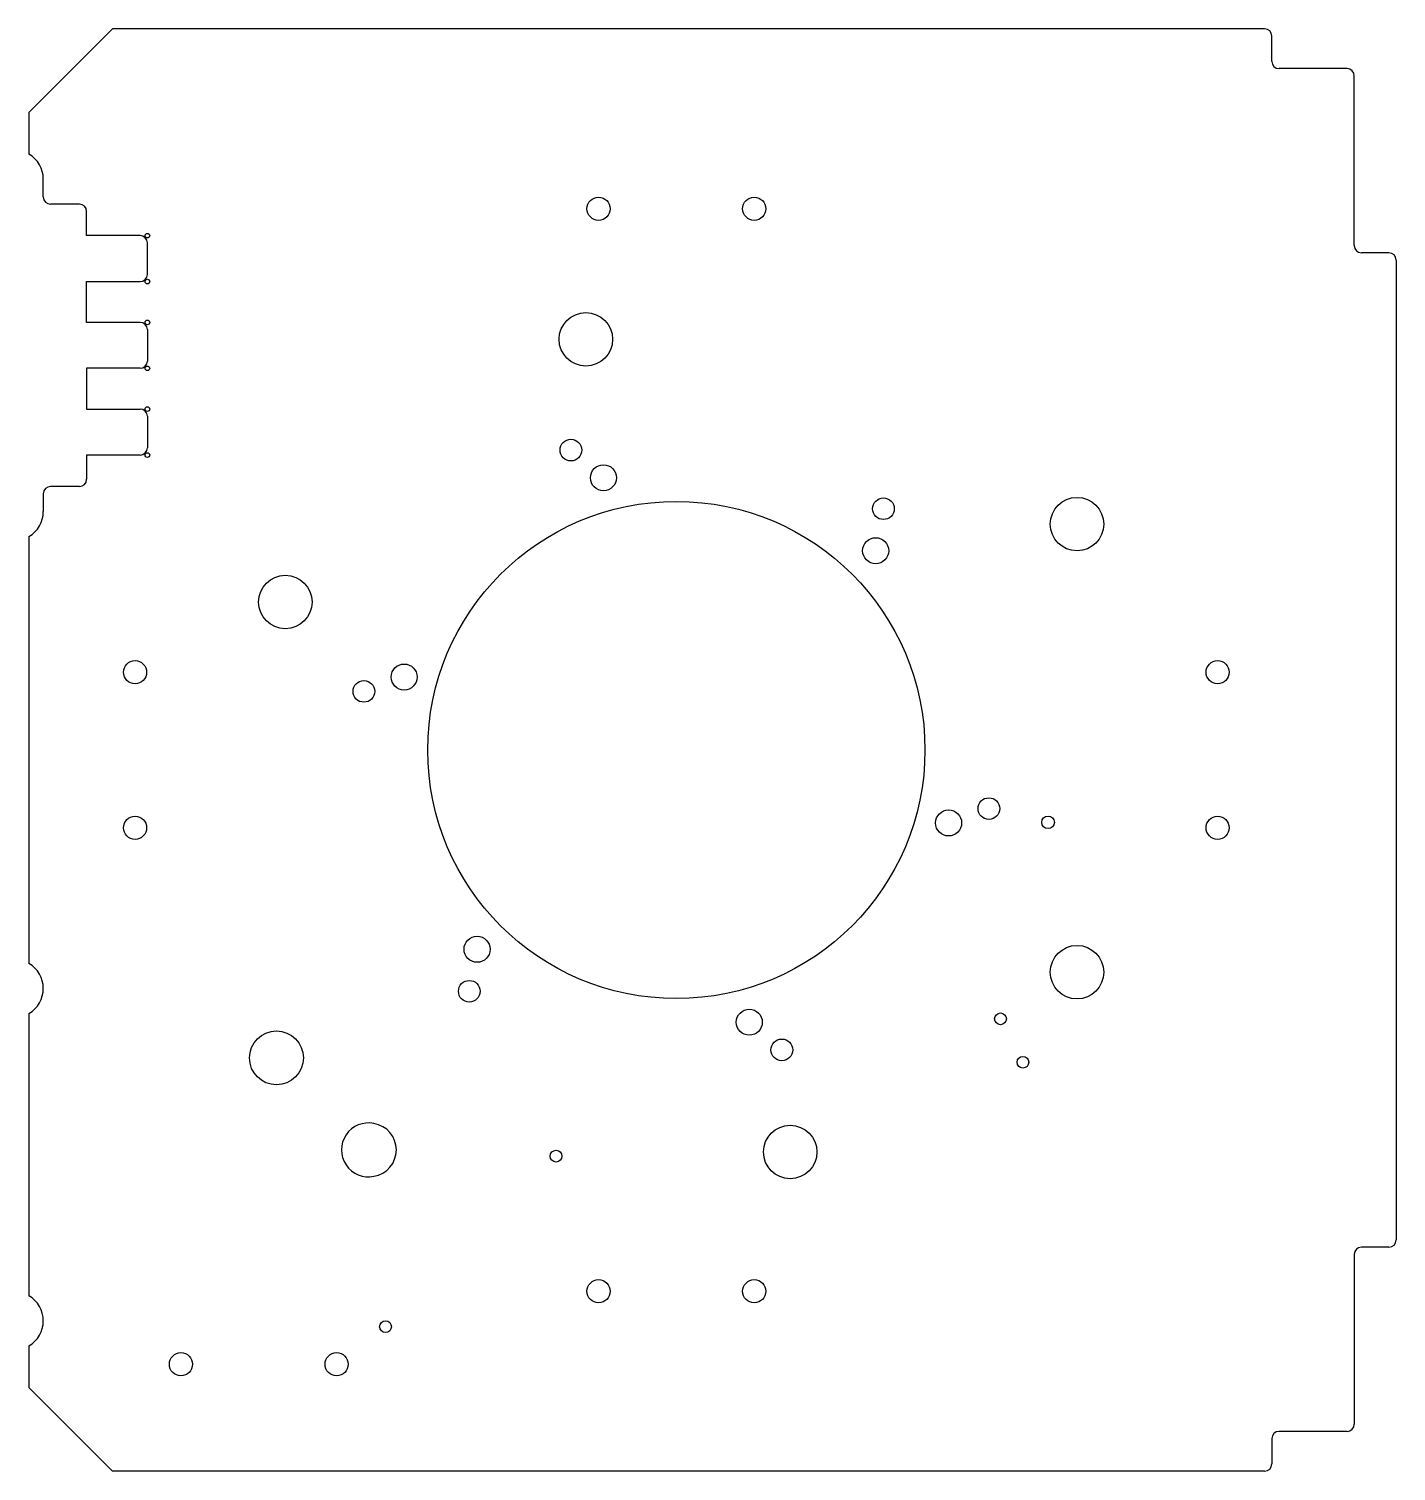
# Model space of a CAD drawing. Extents: x -44.8 to 49.8, y -49.9 to 49.9.
import ezdxf

# ---------------------------------------------------------------- set-up
doc = ezdxf.new("R2010")
doc.units = 0
doc.layers.add('VISIBLE', color=7, linetype='CONTINUOUS')

msp = doc.modelspace()

# ---------------------------------------------------------------- linework, layer by layer
at = {"layer": 'VISIBLE'}
for p, q in [((-39.002, 49.9), (-44.8, 44.102)), ((40.7, 49.9), (-39.002, 49.9)), ((41.2, 47.65), (41.2, 49.4)), ((46.4, 47.15), (41.7, 47.15)), ((46.9, 34.9), (46.9, 46.65)), ((-44.8, 44.102), (-44.8, 41.232)), ((-43.8, 38.268), (-43.8, 39.5)), ((-41.3, 37.768), (-43.3, 37.768)), ((-40.8, 35.59), (-40.8, 37.268)), ((-37.1, 35.59), (-40.8, 35.59)), ((-36.6, 32.91), (-36.6, 35.09)), ((49.3, 34.4), (47.4, 34.4)), ((49.8, 33.9), (49.8, -33.9)), ((-40.8, 32.41), (-37.1, 32.41)), ((-40.8, 29.59), (-40.8, 32.41)), ((-37.1, 29.59), (-40.8, 29.59)), ((-36.6, 29.09), (-36.6, 26.91)), ((-37.1, 26.41), (-40.8, 26.41)), ((-40.8, 26.41), (-40.8, 23.59)), ((-40.8, 23.59), (-37.1, 23.59)), ((-36.6, 23.09), (-36.6, 20.91)), ((-37.1, 20.41), (-40.8, 20.41)), ((-40.8, 20.41), (-40.8, 18.732)), ((-41.3, 18.232), (-43.3, 18.232)), ((-43.8, 17.732), (-43.8, 16.5)), ((-44.8, 14.768), (-44.8, -14.768)), ((-44.8, -18.232), (-44.8, -37.768)), ((46.9, -34.9), (46.9, -46.65)), ((49.3, -34.4), (47.4, -34.4)), ((-44.8, -41.232), (-44.8, -44.102)), ((-39.002, -49.9), (-44.8, -44.102)), ((41.2, -47.65), (41.2, -49.4)), ((46.4, -47.15), (41.7, -47.15)), ((40.7, -49.9), (-39.002, -49.9))]:
    msp.add_line(p, q, dxfattribs=at)
for centre, radius in [((-5.385, 37.45), 0.8), ((5.385, 37.45), 0.8), ((-36.6, 35.59), 0.16), ((-36.6, 32.41), 0.16), ((-6.262, 28.416), 1.85), ((-36.6, 29.59), 0.16), ((-36.6, 26.41), 0.16), ((-36.6, 23.59), 0.16), ((-7.297, 20.755), 0.75), ((-36.6, 20.41), 0.16), ((-5.047, 18.836), 0.9), ((0, 0), 17.2), ((14.326, 16.696), 0.75), ((27.72, 15.629), 1.85), ((13.789, 13.789), 0.9), ((-27.056, 10.239), 1.85), ((-37.45, 5.385), 0.8), ((37.45, 5.385), 0.8), ((-18.836, 5.047), 0.9), ((-21.622, 4.058), 0.75), ((21.622, -4.058), 0.75), ((-37.45, -5.385), 0.8), ((18.836, -5.047), 0.9), ((25.717, -5.009), 0.434), ((37.45, -5.385), 0.8), ((-13.789, -13.789), 0.9), ((27.72, -15.373), 1.85), ((-14.326, -16.696), 0.75), ((5.047, -18.836), 0.9), ((22.426, -18.603), 0.405), ((-27.669, -21.305), 1.865), ((7.297, -20.755), 0.75), ((23.974, -21.606), 0.405), ((7.877, -27.816), 1.85), ((-8.323, -28.103), 0.407), ((-5.385, -37.45), 0.8), ((5.385, -37.45), 0.8), ((-20.123, -39.904), 0.406), ((-34.28, -42.5), 0.8), ((-23.51, -42.5), 0.8)]:
    msp.add_circle(centre, radius, dxfattribs=at)
for centre, radius, start, end in [((40.7, 49.4), 0.5, 0, 90), ((41.7, 47.65), 0.5, 180, 270), ((46.4, 46.65), 0.5, 0, 90), ((-45.8, 39.5), 2, 0, 60), ((-43.3, 38.268), 0.5, 180, 270), ((-41.3, 37.268), 0.5, 0, 90), ((-37.1, 35.09), 0.5, 0, 90), ((47.4, 34.9), 0.5, 180, 270), ((49.3, 33.9), 0.5, 0, 90), ((-37.1, 32.91), 0.5, 270, 0), ((-37.1, 29.09), 0.5, 0, 90), ((-37.1, 26.91), 0.5, 270, 0), ((-37.1, 23.09), 0.5, 0, 90), ((-37.1, 20.91), 0.5, 270, 0), ((-43.3, 17.732), 0.5, 90, 180), ((-41.3, 18.732), 0.5, 270, 0), ((-45.8, 16.5), 2, 300, 0), ((-45.8, -16.5), 2, 300, 60), ((-21.305, -27.669), 1.865, 78.14765, 281.85235), ((-21.224, -27.669), 1.85, 279.38482, 80.61518), ((49.3, -33.9), 0.5, 270, 0), ((47.4, -34.9), 0.5, 90, 180), ((-45.8, -39.5), 2, 300, 60), ((46.4, -46.65), 0.5, 270, 0), ((41.7, -47.65), 0.5, 90, 180), ((40.7, -49.4), 0.5, 270, 0)]:
    msp.add_arc(centre, radius, start, end, dxfattribs=at)

doc.saveas('drawing.dxf')
